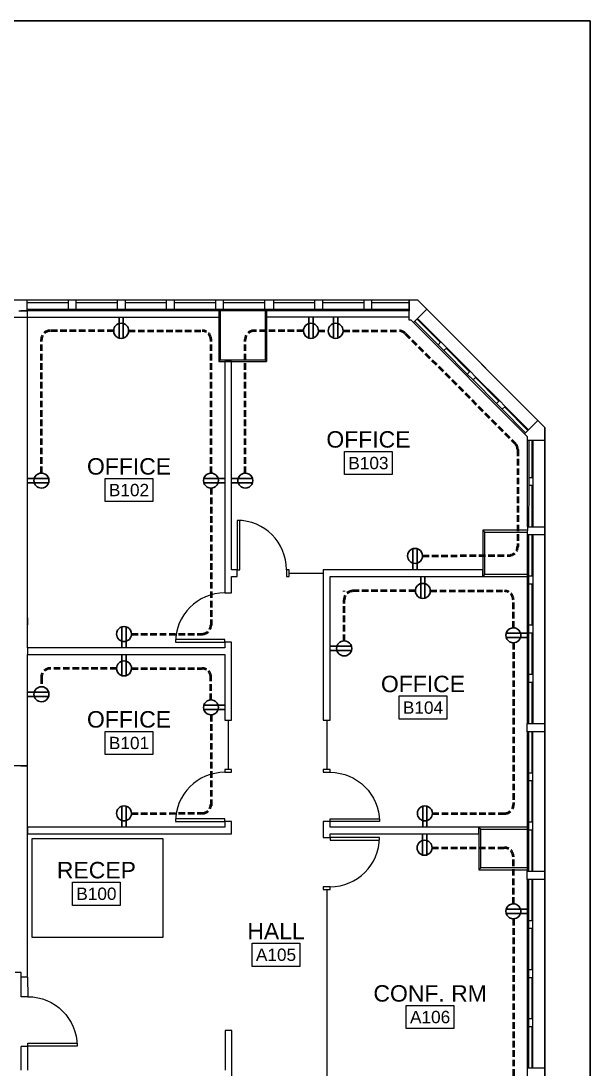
# Model space of a CAD drawing. Header units: inches. Extents: x 4293 to 10865, y -6935 to 441.
# Drawn here: x 10249 to 10664, y -6161 to -5396 of the extents above; entities that cross this region are included whole.
import ezdxf
from ezdxf.enums import TextEntityAlignment as Align

# ---------------------------------------------------------------- set-up
doc = ezdxf.new("R2010")
doc.units = ezdxf.units.IN
doc.header["$MEASUREMENT"] = 0
doc.linetypes.add('Hidden', pattern=[6.859843, 4.8, -2.059843])
doc.layers.get('Defpoints').update_dxf_attribs({"color": 104})
for name, color, linetype, lineweight in [('ARCH-BLOCK', 8, 'Continuous', 0), ('E-POWR-CONDUIT', 6, 'Hidden', 40), ('E-POWR-RECEPTACLES', 54, 'Continuous', 25)]:
    doc.layers.add(name, color=color, linetype=linetype, lineweight=lineweight)
doc.styles.add('DB', font='arial.ttf')

# ---------------------------------------------------------------- blocks, each defined once
blk = doc.blocks.new('fp')
at = {"layer": 'ARCH-BLOCK'}
for p, q in [((11420.95, 3901.76), (9726.97, 3901.76)), ((11420.95, 3901.76), (9726.97, 3901.76)), ((11135.51, 3894.08), (11135.51, 3901.76)), ((11135.51, 3900.08), (11165.39, 3900.08)), ((11135.51, 3895.28), (11165.39, 3895.28)), ((11165.39, 3901.76), (11165.39, 3895.28)), ((11165.39, 3895.28), (11171.39, 3895.28)), ((11171.39, 3895.28), (11171.39, 3901.76)), ((11171.39, 3900.08), (11201.27, 3900.08)), ((11171.39, 3895.28), (11201.27, 3895.28)), ((11201.27, 3901.76), (11201.27, 3895.28)), ((11201.27, 3895.28), (11207.27, 3895.28)), ((11207.27, 3895.28), (11207.27, 3901.76)), ((11207.27, 3900.08), (11237.15, 3900.08)), ((11207.27, 3895.28), (11237.15, 3895.28)), ((11237.15, 3901.76), (11237.15, 3895.28)), ((11237.15, 3895.28), (11243.15, 3895.28)), ((11243.15, 3895.28), (11243.15, 3901.76)), ((11243.15, 3900.08), (11273.03, 3900.08)), ((11243.15, 3895.28), (11345.59, 3895.28)), ((11273.03, 3901.76), (11273.03, 3895.28)), ((11279.03, 3895.28), (11279.03, 3901.76)), ((11279.03, 3900.08), (11308.91, 3900.08)), ((11308.91, 3901.76), (11308.91, 3895.28)), ((11315.71, 3895.28), (11315.71, 3901.76)), ((11315.71, 3900.08), (11345.59, 3900.08)), ((11345.59, 3901.76), (11345.59, 3895.28)), ((11345.59, 3895.28), (11351.59, 3895.28)), ((11351.59, 3895.28), (11351.59, 3901.76)), ((11351.59, 3900.08), (11381.47, 3900.08)), ((11351.59, 3895.28), (11381.47, 3895.28)), ((11381.47, 3901.76), (11381.47, 3895.28)), ((11381.47, 3895.28), (11387.47, 3895.28)), ((11387.47, 3895.28), (11387.47, 3901.76)), ((11387.47, 3900.08), (11414.59, 3900.08)), ((11387.47, 3895.28), (11414.59, 3895.28)), ((11414.59, 3887.23), (11414.59, 3901.76)), ((11414.59, 3901.76), (11414.59, 3894.08)), ((11427.51, 3895.2), (11417.81, 3885.54)), ((11420.95, 3901.76), (11427.51, 3895.2)), ((11513.78, 3808.93), (11420.95, 3901.76)), ((11513.78, 3808.93), (11427.51, 3895.2)), ((11023.72, 3889.44), (11275.66, 3889.44)), ((11129.51, 3894.08), (11135.51, 3894.08)), ((11135.88, 3894.08), (11130.88, 3894.08)), ((11414.59, 3894.08), (11135.51, 3894.08)), ((11135.88, 3755.45), (11135.88, 3894.08)), ((11135.88, 3648), (11135.88, 3894.08)), ((11275.66, 3894.08), (11275.66, 3857.09)), ((11276.66, 3894.08), (11276.66, 3858.09)), ((11309.43, 3894.08), (11309.43, 3858.09)), ((11310.43, 3894.08), (11310.43, 3857.09)), ((11414.59, 3889.44), (11310.43, 3889.44)), ((11416.13, 3887.23), (11414.59, 3887.23)), ((11417.81, 3885.54), (11416.13, 3887.23)), ((11437.47, 3870.9), (11420.36, 3888.08)), ((11437.9, 3871.33), (11420.79, 3888.5)), ((11498.95, 3804.1), (11417.81, 3885.54)), ((11435.77, 3869.21), (11418.66, 3886.38)), ((11435.77, 3869.21), (11437.9, 3871.33)), ((11440.01, 3864.96), (11435.77, 3869.21)), ((11442.13, 3867.08), (11437.9, 3871.33)), ((11442.13, 3867.08), (11440.01, 3864.96)), ((11457.11, 3847.79), (11440.01, 3864.96)), ((11458.81, 3849.48), (11441.71, 3866.65)), ((11459.24, 3849.91), (11442.13, 3867.08)), ((11276.66, 3858.09), (11275.66, 3857.09)), ((11275.66, 3857.09), (11310.43, 3857.09)), ((11276.66, 3858.09), (11309.43, 3858.09)), ((11284.89, 3857.09), (11279.89, 3857.09)), ((11279.89, 3857.09), (11279.89, 3705)), ((11284.89, 3705), (11284.89, 3857.09)), ((11309.43, 3858.09), (11310.43, 3857.09)), ((11457.11, 3847.79), (11459.24, 3849.91)), ((11463.47, 3845.66), (11459.24, 3849.91)), ((11461.35, 3843.54), (11457.11, 3847.79)), ((11463.47, 3845.66), (11461.35, 3843.54)), ((11478.46, 3826.37), (11461.35, 3843.54)), ((11480.16, 3828.06), (11463.05, 3845.23)), ((11480.58, 3828.49), (11463.47, 3845.66)), ((11478.46, 3826.37), (11480.58, 3828.49)), ((11482.69, 3822.12), (11478.46, 3826.37)), ((11484.82, 3824.23), (11480.58, 3828.49)), ((11484.82, 3824.23), (11482.69, 3822.12)), ((11499.8, 3804.95), (11482.69, 3822.12)), ((11501.5, 3806.64), (11484.39, 3823.81)), ((11501.93, 3807.06), (11484.82, 3824.23)), ((11498.95, 3804.1), (11508.8, 3813.91)), ((11501.07, 3801.97), (11498.95, 3804.1)), ((11513.78, 3808.93), (11513.78, 3799.29)), ((11513.78, 2944.65), (11513.78, 3808.93)), ((11501.05, 3772.41), (11501.07, 3799.29)), ((11501.07, 3799.29), (11501.07, 3801.97)), ((11513.78, 3799.29), (11501.07, 3799.29)), ((11502.25, 3772.41), (11502.27, 3799.29)), ((11504.65, 3772.41), (11504.67, 3799.29)), ((11505.25, 3772.41), (11505.27, 3799.29)), ((11513.78, 3799.29), (11513.78, 2944.65)), ((11367.49, 3774.39), (11367.49, 3791.34)), ((11367.49, 3791.34), (11402.32, 3791.34)), ((11402.32, 3791.34), (11402.32, 3774.39)), ((11402.32, 3774.39), (11367.49, 3774.39)), ((11501.03, 3736.41), (11501.05, 3772.41)), ((11502.25, 3772.41), (11505.25, 3772.41)), ((11502.25, 3766.41), (11502.25, 3772.41)), ((11505.25, 3766.41), (11505.25, 3772.41)), ((11192.54, 3754.67), (11192.54, 3771.63)), ((11192.54, 3771.63), (11227.37, 3771.63)), ((11227.37, 3771.63), (11227.37, 3754.67)), ((11502.23, 3736.41), (11502.25, 3766.41)), ((11505.25, 3766.41), (11502.25, 3766.41)), ((11504.63, 3736.41), (11504.65, 3766.41)), ((11505.23, 3736.41), (11505.25, 3766.41)), ((11227.37, 3754.67), (11192.54, 3754.67)), ((11135.88, 3729.81), (11135.88, 3734.81)), ((11291.01, 3741), (11289.01, 3741)), ((11289.01, 3741), (11289.01, 3705)), ((11291.01, 3705), (11291.01, 3741)), ((11501.02, 3733.91), (11468.47, 3733.91)), ((11468.47, 3733.91), (11468.47, 3700)), ((11469.97, 3732.41), (11468.47, 3733.91)), ((11501.03, 3736.41), (11501, 3730.41)), ((11501.03, 3736.41), (11513.78, 3736.41)), ((11469.97, 3701.5), (11469.97, 3732.41)), ((11469.97, 3732.41), (11501.01, 3732.41)), ((11513.78, 3730.41), (11501, 3730.41)), ((11501, 3730.41), (11501, 3592.77)), ((11502.2, 3700.53), (11502.2, 3730.41)), ((11504.6, 3700.53), (11504.6, 3730.41)), ((11505.2, 3700.53), (11505.2, 3730.41)), ((11279.89, 3705), (11279.89, 3688)), ((11289.01, 3705), (11284.89, 3705)), ((11289.01, 3700), (11289.01, 3705)), ((11289.01, 3705), (11291.01, 3705)), ((11325.01, 3705), (11325.01, 3700)), ((11327.01, 3705), (11325.01, 3705)), ((11327.01, 3700), (11327.01, 3705)), ((11351.89, 3705), (11351.89, 3595.07)), ((11468.47, 3705), (11351.89, 3705)), ((11468.47, 3700), (11468.47, 3705)), ((11284.89, 3688), (11284.89, 3700)), ((11284.89, 3700), (11289.01, 3700)), ((11325.01, 3700), (11327.01, 3700)), ((11327.01, 3702.5), (11351.89, 3702.5)), ((11356.89, 3595.07), (11356.89, 3700)), ((11356.89, 3700), (11468.47, 3700)), ((11468.47, 3700), (11469.97, 3701.5)), ((11468.47, 3700), (11501, 3700)), ((11500.96, 3701.5), (11469.97, 3701.5)), ((11502.2, 3700.53), (11505.2, 3700.53)), ((11502.2, 3694.53), (11502.2, 3700.53)), ((11505.2, 3694.53), (11505.2, 3700.53)), ((11279.89, 3688), (11284.89, 3688)), ((11505.2, 3694.53), (11502.2, 3694.53)), ((11502.2, 3664.65), (11502.2, 3694.53)), ((11504.6, 3664.65), (11504.6, 3694.53)), ((11505.2, 3664.65), (11505.2, 3694.53)), ((11135.88, 3669.81), (11135.88, 3664.81)), ((11502.2, 3664.65), (11505.2, 3664.65)), ((11502.2, 3658.65), (11502.2, 3664.65)), ((11505.2, 3658.65), (11502.2, 3658.65)), ((11502.2, 3628.77), (11502.2, 3658.65)), ((11504.6, 3628.77), (11504.6, 3658.65)), ((11505.2, 3658.65), (11505.2, 3664.65)), ((11505.2, 3628.77), (11505.2, 3658.65)), ((11279.89, 3654), (11243.89, 3654)), ((11243.89, 3654), (11243.89, 3652)), ((11243.89, 3652), (11279.89, 3652)), ((11279.89, 3652), (11279.89, 3654)), ((11284.89, 3652), (11279.89, 3652)), ((11279.89, 3652), (11279.89, 3648)), ((11284.89, 3648), (11284.89, 3652)), ((11279.89, 3648), (11135.88, 3648)), ((11135.88, 3648), (11135.88, 3643)), ((11135.88, 3643), (11279.89, 3643)), ((11135.88, 3561.92), (11135.88, 3643)), ((11279.89, 3643), (11279.89, 3595.07)), ((11284.89, 3595.07), (11284.89, 3648)), ((11502.2, 3628.77), (11505.2, 3628.77)), ((11502.2, 3622.77), (11502.2, 3628.77)), ((11505.2, 3622.77), (11505.2, 3628.77)), ((11505.2, 3622.77), (11502.2, 3622.77)), ((11502.2, 3592.77), (11502.2, 3622.77)), ((11504.6, 3592.77), (11504.6, 3622.77)), ((11505.2, 3592.77), (11505.2, 3622.77)), ((11407.35, 3595.87), (11407.35, 3612.82)), ((11407.35, 3612.82), (11442.18, 3612.82)), ((11442.18, 3612.82), (11442.18, 3595.87)), ((11279.89, 3595.07), (11284.89, 3595.07)), ((11282.64, 3559.07), (11282.64, 3595.07)), ((11351.89, 3595.07), (11356.89, 3595.07)), ((11354.39, 3595.07), (11354.39, 3559.07)), ((11442.18, 3595.87), (11407.35, 3595.87)), ((11500.89, 3586.65), (11500.89, 3592.77)), ((11500.89, 3592.77), (11513.78, 3592.77)), ((11192.54, 3570.01), (11192.54, 3586.97)), ((11192.54, 3586.97), (11227.37, 3586.97)), ((11227.37, 3586.97), (11227.37, 3570.01)), ((11513.78, 3586.65), (11500.89, 3586.65)), ((11500.89, 3586.65), (11500.89, 3484.89)), ((11502.09, 3556.77), (11502.09, 3586.65)), ((11504.49, 3556.77), (11504.49, 3586.65)), ((11505.09, 3556.77), (11505.09, 3586.65)), ((11227.37, 3570.01), (11192.54, 3570.01)), ((11135.88, 3561.92), (11059.97, 3561.92)), ((11130.88, 3561.92), (11135.88, 3561.92)), ((11135.88, 3407.52), (11135.88, 3561.92)), ((11284.89, 3559.07), (11279.89, 3559.07)), ((11279.89, 3559.07), (11279.89, 3557.07)), ((11284.89, 3557.07), (11284.89, 3559.07)), ((11356.89, 3559.07), (11351.89, 3559.07)), ((11351.89, 3559.07), (11351.89, 3557.07)), ((11356.89, 3557.07), (11356.89, 3559.07)), ((11279.89, 3557.07), (11284.89, 3557.07)), ((11351.89, 3557.07), (11356.89, 3557.07)), ((11502.09, 3556.77), (11505.09, 3556.77)), ((11502.09, 3550.77), (11502.09, 3556.77)), ((11505.09, 3550.77), (11502.09, 3550.77)), ((11502.09, 3520.89), (11502.09, 3550.77)), ((11504.49, 3520.89), (11504.49, 3550.77)), ((11505.09, 3550.77), (11505.09, 3556.77)), ((11505.09, 3520.89), (11505.09, 3550.77)), ((11279.89, 3523.07), (11243.89, 3523.07)), ((11243.89, 3523.07), (11243.89, 3521.07)), ((11243.89, 3521.07), (11279.89, 3521.07)), ((11279.89, 3521.07), (11279.89, 3523.07)), ((11284.89, 3521.07), (11279.89, 3521.07)), ((11279.89, 3521.07), (11279.89, 3517.07)), ((11284.89, 3512.07), (11284.89, 3521.07)), ((11356.89, 3521.07), (11351.89, 3521.07)), ((11351.89, 3521.07), (11351.89, 3517.07)), ((11356.89, 3521.07), (11356.89, 3523.07)), ((11356.89, 3523.07), (11392.89, 3523.07)), ((11356.89, 3517.07), (11356.89, 3521.07)), ((11392.89, 3521.07), (11356.89, 3521.07)), ((11392.89, 3523.07), (11392.89, 3521.07)), ((11502.09, 3520.89), (11505.09, 3520.89)), ((11502.09, 3514.89), (11502.09, 3520.89)), ((11505.09, 3514.89), (11505.09, 3520.89)), ((11135.88, 3517.07), (11135.88, 3512.07)), ((11279.89, 3517.07), (11135.88, 3517.07)), ((11135.88, 3512.07), (11284.89, 3512.07)), ((11351.89, 3517.07), (11351.89, 3509.46)), ((11465.6, 3517.07), (11356.89, 3517.07)), ((11356.89, 3509.46), (11356.89, 3512.07)), ((11356.89, 3512.07), (11465.6, 3512.07)), ((11467.1, 3515.58), (11465.6, 3517.08)), ((11500.89, 3517.07), (11465.6, 3517.07)), ((11465.6, 3517.07), (11465.6, 3485.86)), ((11465.6, 3512.07), (11465.6, 3517.07)), ((11467.1, 3487.36), (11467.1, 3515.57)), ((11467.1, 3515.57), (11500.89, 3515.57)), ((11505.09, 3514.89), (11502.09, 3514.89)), ((11502.09, 3484.89), (11502.09, 3514.89)), ((11504.49, 3484.89), (11504.49, 3514.89)), ((11505.09, 3484.89), (11505.09, 3514.89)), ((11234.94, 3508.63), (11138.94, 3508.63)), ((11138.94, 3508.63), (11138.94, 3436.63)), ((11234.94, 3436.63), (11234.94, 3508.63)), ((11351.89, 3509.46), (11356.89, 3509.46)), ((11356.89, 3509.46), (11356.89, 3507.46)), ((11392.89, 3509.46), (11356.89, 3509.46)), ((11356.89, 3507.46), (11392.89, 3507.46)), ((11392.89, 3507.46), (11392.89, 3509.46)), ((11467.1, 3487.36), (11465.6, 3485.86)), ((11465.6, 3485.86), (11500.89, 3485.86)), ((11500.89, 3487.36), (11467.1, 3487.36)), ((11500.89, 3478.89), (11500.89, 3484.89)), ((11500.89, 3484.89), (11513.78, 3484.89)), ((11168.72, 3459.94), (11168.72, 3476.89)), ((11168.72, 3476.89), (11203.55, 3476.89)), ((11203.55, 3476.89), (11203.55, 3459.94)), ((11513.78, 3478.89), (11500.89, 3478.89)), ((11500.89, 3478.89), (11500.89, 3341.37)), ((11502.09, 3449.01), (11502.09, 3478.89)), ((11504.49, 3449.01), (11504.49, 3478.89)), ((11505.09, 3449.01), (11505.09, 3478.89)), ((11356.89, 3473.46), (11351.89, 3473.46)), ((11351.89, 3473.46), (11351.89, 3471.46)), ((11351.89, 3471.46), (11356.89, 3471.46)), ((11354.39, 3471.46), (11354.39, 3307.62)), ((11356.89, 3471.46), (11356.89, 3473.46)), ((11203.55, 3459.94), (11168.72, 3459.94)), ((11502.09, 3443.01), (11502.09, 3449.01)), ((11502.09, 3449.01), (11505.09, 3449.01)), ((11505.09, 3443.01), (11505.09, 3449.01)), ((11138.94, 3436.63), (11234.94, 3436.63)), ((11505.09, 3443.01), (11502.09, 3443.01)), ((11502.09, 3413.13), (11502.09, 3443.01)), ((11504.49, 3413.13), (11504.49, 3443.01)), ((11505.09, 3413.13), (11505.09, 3443.01)), ((11299.95, 3415.43), (11299.95, 3432.39)), ((11299.95, 3432.39), (11334.78, 3432.39)), ((11334.78, 3432.39), (11334.78, 3415.43)), ((11334.78, 3415.43), (11299.95, 3415.43)), ((11502.09, 3407.13), (11502.09, 3413.13)), ((11502.09, 3413.13), (11505.09, 3413.13)), ((11505.09, 3407.13), (11505.09, 3413.13)), ((11131.07, 3411), (11126.87, 3411)), ((11131.07, 3407.52), (11131.07, 3411)), ((11131.07, 3393.28), (11131.07, 3407.52)), ((11135.88, 3407.52), (11131.07, 3407.52)), ((11135.88, 3407.52), (11135.99, 3393.28)), ((11505.09, 3407.13), (11502.09, 3407.13)), ((11502.09, 3377.25), (11502.09, 3407.13)), ((11504.49, 3377.25), (11504.49, 3407.13)), ((11505.09, 3377.25), (11505.09, 3407.13)), ((11131.07, 3393.38), (11135.99, 3393.38)), ((11412.57, 3369.95), (11412.57, 3386.9)), ((11412.57, 3386.9), (11447.4, 3386.9)), ((11447.4, 3386.9), (11447.4, 3369.95)), ((11502.09, 3371.25), (11502.09, 3377.25)), ((11502.09, 3377.25), (11505.09, 3377.25)), ((11505.09, 3371.25), (11505.09, 3377.25)), ((11285.14, 3368.64), (11280.14, 3368.64)), ((11280.14, 3368.64), (11280.14, 3339.55)), ((11285.14, 3334.55), (11285.14, 3368.64)), ((11447.4, 3369.95), (11412.57, 3369.95)), ((11505.09, 3371.25), (11502.09, 3371.25)), ((11502.09, 3341.37), (11502.09, 3371.25)), ((11504.49, 3341.37), (11504.49, 3371.25)), ((11505.09, 3341.37), (11505.09, 3371.25)), ((11135.99, 3357.28), (11135.99, 3359.28)), ((11135.99, 3359.28), (11171.99, 3359.28)), ((11171.99, 3359.28), (11171.99, 3357.28)), ((11135.99, 3357), (11131.07, 3357)), ((11131.07, 3339.55), (11131.07, 3357)), ((11171.99, 3357.28), (11135.99, 3357.28)), ((11135.99, 3339.55), (11135.99, 3357)), ((11500.89, 3341.37), (11500.89, 3332.39)), ((11500.89, 3341.37), (11513.78, 3341.37))]:
    blk.add_line(p, q, dxfattribs=at)
for centre, start, end in [((11289.01, 3705), 0, 90), ((11279.89, 3652), 90, 180), ((11279.89, 3521.07), 90, 180), ((11356.89, 3509.46), 270, 0)]:
    blk.add_arc(centre, 36, start, end, dxfattribs=at)
at = {"layer": 'ARCH-BLOCK', "extrusion": (0, 0, -1)}
for centre in [(-11356.89, 3521.07), (-11135.99, 3357.28)]:
    blk.add_arc(centre, 36, 90, 180, dxfattribs=at)
at = {"layer": 'ARCH-BLOCK', "style": 'DB'}
for s, p in [('OFFICE', (11384.91, 3794.12)), ('OFFICE', (11209.95, 3774.41)), ('OFFICE', (11424.77, 3615.6)), ('OFFICE', (11209.95, 3589.75)), ('RECEP', (11186.13, 3479.68)), ('HALL', (11317.36, 3435.17)), ('CONF. RM', (11429.98, 3389.68))]:
    blk.add_text(s, height=12, dxfattribs=at).set_placement(p, align=Align.CENTER)
for s, p in [('B103', (11384.91, 3782.86)), ('B102', (11209.95, 3763.15)), ('B104', (11424.77, 3604.34)), ('B101', (11209.95, 3578.49)), ('B100', (11186.13, 3468.42)), ('A105', (11317.36, 3423.91)), ('A106', (11429.98, 3378.43))]:
    blk.add_text(s, height=9, dxfattribs=at).set_placement(p, align=Align.MIDDLE_CENTER)
blk = doc.blocks.new('*U161')
for p, q in [((-1.79, 17.6), (-1.79, 0)), ((1.79, 17.6), (1.79, 0))]:
    blk.add_line(p, q)
blk.add_lwpolyline([(-6.27, 11.51, 1), (6.27, 11.51, 1.013368)], format="xyb", close=True)
blk = doc.blocks.new('*U162')
for p, q in [((-1.79, 17.6), (-1.79, 0)), ((1.79, 17.6), (1.79, 0))]:
    blk.add_line(p, q)
blk.add_lwpolyline([(-6.27, 11.51, 1), (6.27, 11.51, 1.013368)], format="xyb", close=True)
blk = doc.blocks.new('*U163')
for p, q in [((-1.79, 17.6), (-1.79, 0)), ((1.79, 17.6), (1.79, 0))]:
    blk.add_line(p, q)
blk.add_lwpolyline([(-6.27, 11.51, 1), (6.27, 11.51, 1.013368)], format="xyb", close=True)
blk = doc.blocks.new('*U182')
for p, q in [((-1.79, 17.6), (-1.79, 0)), ((1.79, 17.6), (1.79, 0))]:
    blk.add_line(p, q)
blk.add_lwpolyline([(-6.27, 11.51, 1), (6.27, 11.51, 1.013368)], format="xyb", close=True)
blk = doc.blocks.new('*U183')
for p, q in [((-1.79, 17.6), (-1.79, 0)), ((1.79, 17.6), (1.79, 0))]:
    blk.add_line(p, q)
blk.add_lwpolyline([(-6.27, 11.51, 1), (6.27, 11.51, 1.013368)], format="xyb", close=True)
blk = doc.blocks.new('*U184')
for p, q in [((-1.79, 17.6), (-1.79, 0)), ((1.79, 17.6), (1.79, 0))]:
    blk.add_line(p, q)
blk.add_lwpolyline([(-6.27, 11.51, 1), (6.27, 11.51, 1.013368)], format="xyb", close=True)
blk = doc.blocks.new('*U185')
for p, q in [((-1.79, 17.6), (-1.79, 0)), ((1.79, 17.6), (1.79, 0))]:
    blk.add_line(p, q)
blk.add_lwpolyline([(-6.27, 11.51, 1), (6.27, 11.51, 1.013368)], format="xyb", close=True)
blk = doc.blocks.new('*U186')
for p, q in [((-1.79, 17.6), (-1.79, 0)), ((1.79, 17.6), (1.79, 0))]:
    blk.add_line(p, q)
blk.add_lwpolyline([(-6.27, 11.51, 1), (6.27, 11.51, 1.013368)], format="xyb", close=True)
blk = doc.blocks.new('*U187')
for p, q in [((-1.79, 17.6), (-1.79, 0)), ((1.79, 17.6), (1.79, 0))]:
    blk.add_line(p, q)
blk.add_lwpolyline([(-6.27, 11.51, 1), (6.27, 11.51, 1.013368)], format="xyb", close=True)
blk = doc.blocks.new('*U188')
for p, q in [((-1.79, 17.6), (-1.79, 0)), ((1.79, 17.6), (1.79, 0))]:
    blk.add_line(p, q)
blk.add_lwpolyline([(-6.27, 11.51, 1), (6.27, 11.51, 1.013368)], format="xyb", close=True)
blk = doc.blocks.new('*U189')
for p, q in [((-1.79, 17.6), (-1.79, 0)), ((1.79, 17.6), (1.79, 0))]:
    blk.add_line(p, q)
blk.add_lwpolyline([(-6.27, 11.51, 1), (6.27, 11.51, 1.013368)], format="xyb", close=True)

msp = doc.modelspace()

# ---------------------------------------------------------------- linework, layer by layer
at = {"layer": 'Defpoints'}
msp.add_lwpolyline([(8708.52, -5396.32), (10664.38, -5396.32), (10664.38, -6837.75), (8708.52, -6837.75)], close=True, dxfattribs=at)
at = {"layer": 'E-POWR-CONDUIT'}
for p, q in [((10316.28, -5622.49), (10269.83, -5622.49)), ((10327.2, -5622.49), (10381, -5622.49)), ((10454.95, -5622.48), (10418.83, -5622.48)), ((10465.87, -5622.56), (10473.02, -5622.48)), ((10483.94, -5622.56), (10524.85, -5622.56)), ((10263.43, -5726.39), (10263.43, -5628.89)), ((10387.4, -5726.39), (10387.4, -5628.89)), ((10412.44, -5726.39), (10412.44, -5628.88)), ((10529.38, -5624.43), (10609.63, -5704.68)), ((10611.5, -5709.2), (10611.5, -5780.07)), ((10387.4, -5737.31), (10387.4, -5837.46)), ((10541.96, -5786.81), (10605.14, -5786.47)), ((10484.51, -5812.44), (10484.51, -5812.78)), ((10536.73, -5812.44), (10491.13, -5812.44)), ((10547.65, -5812.44), (10601.93, -5812.44)), ((10484.73, -5848.93), (10484.73, -5818.84)), ((10608.33, -5839.34), (10608.33, -5818.84)), ((10329.32, -5843.89), (10381.01, -5843.86)), ((10608.4, -5850.26), (10608.4, -5968.42)), ((10263.51, -5875.39), (10263.51, -5882.36)), ((10318.4, -5869), (10269.91, -5869)), ((10329.32, -5868.93), (10380.93, -5868.93)), ((10387.33, -5892.12), (10387.33, -5875.32)), ((10387.5, -5902.89), (10387.5, -5969.32)), ((10329.32, -5974.82), (10381, -5974.74)), ((10549.13, -5974.82), (10602.01, -5974.82)), ((10548.91, -5999.93), (10601.93, -5999.93)), ((10608.33, -6040.83), (10608.33, -6006.32)), ((10608.33, -6051.75), (10608.4, -6190.42))]:
    msp.add_line(p, q, dxfattribs=at)
for centre, start, end in [((10269.83, -5628.89), 90, 180), ((10381, -5628.89), 0, 90), ((10418.83, -5628.88), 90, 180), ((10524.85, -5628.95), 45, 90), ((10605.11, -5709.2), 0, 45), ((10605.11, -5780.07), 270.31335, 0), ((10491.13, -5818.84), 90, 180), ((10601.93, -5818.84), 0, 90), ((10381, -5837.46), 270.0312, 0), ((10269.91, -5875.39), 90, 180), ((10380.93, -5875.32), 0, 90), ((10381, -5968.35), 270, 0), ((10602.01, -5968.42), 270, 0), ((10601.93, -6006.32), 0, 90)]:
    msp.add_arc(centre, 6.4, start, end, dxfattribs=at)

# ---------------------------------------------------------------- block references
at = {"layer": 'ARCH-BLOCK'}
msp.add_blockref('fp', (-882.47, -9501.91), dxfattribs=at)
at = {"layer": 'E-POWR-RECEPTACLES', "lineweight": -3, "yscale": 0.8708079098164961, "zscale": 0.8708079098164961}
for name, p, xscale, rotation in [('*U161', (10321.74, -5612.47), 0.8708079098164961, 180), ('*U161', (10460.41, -5612.46), 0.8708079098164961, 180), ('*U161', (10478.48, -5612.46), 0.8708079098164961, 180), ('*U162', (10253.41, -5731.85), -0.8708079098164961, 270.0000000000001), ('*U162', (10397.42, -5731.85), 0.8708079098164961, 89.99999999999997), ('*U162', (10402.42, -5731.85), -0.8708079098164961, 270.0000000000001), ('*U186', (10542.19, -5802.35), 0.8708079098164961, 180), ('*U187', (10618.42, -5844.8), 0.8708079098164961, 89.99999999999997), ('*U188', (10474.64, -5854.39), -0.8708079098164961, 270.0000000000001), ('*U182', (10323.86, -5858.91), 0.8708079098164961, 180), ('*U184', (10253.42, -5887.82), -0.8708079098164961, 270.0000000000001), ('*U183', (10397.42, -5897.44), 0.8708079098164961, 89.99999999999997), ('*U186', (10543.45, -5989.83), 0.8708079098164961, 180), ('*U187', (10618.42, -6046.29), 0.8708079098164961, 89.99999999999997)]:
    msp.add_blockref(name, p, dxfattribs=dict(at, xscale=xscale, rotation=rotation))
at = {"layer": 'E-POWR-RECEPTACLES', "lineweight": -3, "xscale": 0.8708079098164961, "yscale": 0.8708079098164961, "zscale": 0.8708079098164961}
for name, p in [('*U163', (10536.5, -5796.91)), ('*U163', (10323.86, -5853.91)), ('*U185', (10323.86, -5984.83)), ('*U189', (10543.67, -5984.83))]:
    msp.add_blockref(name, p, dxfattribs=at)

doc.saveas('drawing.dxf')
